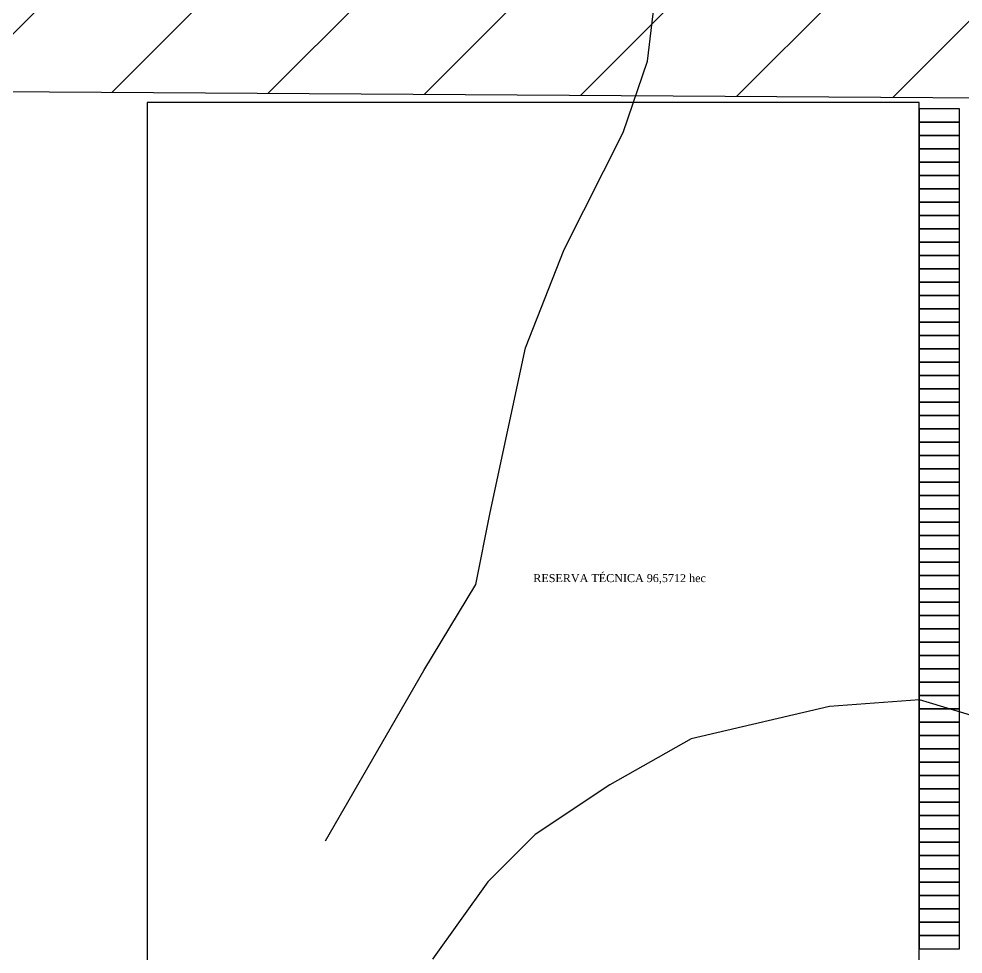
# Model space of a CAD drawing. Extents: x 1140139 to 1163904, y 18967063 to 18979615.
# Drawn here: x 1153110 to 1154172, y 18975579 to 18976631 of the extents above; entities that cross this region are included whole.
import ezdxf
from ezdxf.enums import TextEntityAlignment as Align

# ---------------------------------------------------------------- set-up
doc = ezdxf.new("R2010")
doc.units = 0
doc.header["$MEASUREMENT"] = 0
doc.layers.get('0').update_dxf_attribs({"linetype": 'CONTINUOUS'})
for name, color, linetype in [('LEVEL_1', 19, 'CONTINUOUS'), ('LEVEL_2', 19, 'CONTINUOUS'), ('PENA01', 2, 'CONTINUOUS'), ('QUADRAS', 7, 'CONTINUOUS'), ('TEXT', 7, 'CONTINUOUS'), ('VIEW', 7, 'CONTINUOUS')]:
    doc.layers.add(name, color=color, linetype=linetype)
doc.styles.add('RUASEQUADRAS', font='dutch.ttf')

msp = doc.modelspace()

# ---------------------------------------------------------------- hatches: boundary and pattern name
h = msp.add_hatch()
h.set_pattern_fill('ANSI31', color=3, scale=1000, style=0)
h.paths.add_polyline_path([(1156687.664, 18977119.011), (1156422.982, 18977095.83), (1156480.242, 18977034.026), (1156511.575, 18976988.911), (1156516.996, 18976896.4), (1156540.461, 18976816.41), (1156594.107, 18976719.919), (1156677.576, 18976657.49), (1156774.734, 18976548.401), (1156789.323, 18976525.708), (1157448.958, 18976521.486), (1157448.958, 18977413.726), (1156930.436, 18977204.542)])
h.paths.add_polyline_path([(1156540.461, 18976816.41), (1156516.996, 18976896.4), (1156511.575, 18976988.911), (1156480.242, 18977034.026), (1156422.982, 18977095.83), (1156341.064, 18977111.457), (1156023.477, 18976530.61), (1156789.323, 18976525.708), (1156774.734, 18976548.401), (1156677.576, 18976657.49), (1156594.107, 18976719.919)])
h.paths.add_polyline_path([(1156022.341, 18977202.953), (1155962.383, 18977246.93), (1155831.936, 18977407.801), (1155800.195, 18977333.864), (1155748.013, 18977289.638), (1155687.209, 18977250.127), (1155586.803, 18977209.883), (1155428.748, 18977156.385), (1155389.9, 18977116.062), (1155359.675, 18977071.024), (1155318.071, 18977015.419), (1155277.669, 18976992.737), (1155192.552, 18976949.728), (1155117.827, 18976900.42), (1155791.469, 18976532.095), (1156023.477, 18976530.61), (1156341.064, 18977111.457), (1156265.774, 18977125.819), (1156082.699, 18977169.952)])
h.paths.add_polyline_path([(1155117.827, 18976900.42), (1155192.552, 18976949.728), (1155277.669, 18976992.737), (1155318.071, 18977015.419), (1155359.675, 18977071.024), (1155389.9, 18977116.062), (1155428.748, 18977156.385), (1155586.803, 18977209.883), (1155687.209, 18977250.127), (1155748.013, 18977289.638), (1155800.195, 18977333.864), (1155831.936, 18977407.801), (1155805.36, 18977523.072), (1155808.963, 18977621.842), (1155789.054, 18977739.064), (1155764.387, 18977786.131), (1155724.031, 18977824.987), (1155647.582, 18977838.803), (1155553.489, 18977851.073), (1155476.295, 18977866.154), (1155400.647, 18977901.918), (1155335.224, 18977976.866), (1155241.268, 18978173.751), (1155180.155, 18978246.343), (1155132.731, 18978272.272), (1155080.196, 18978278.611), (1154988.411, 18978233.652), (1154807.6, 18978159.017), (1154739.373, 18978157.144), (1154564.52, 18978185.588), (1154481.405, 18978197.453), (1154412.779, 18978184.605), (1154376.287, 18978148.591), (1154344.107, 18978110.219), (1154267.612, 18978062.498), (1154134.671, 18978034.445), (1153949.029, 18977957.011), (1153680.744, 18977835.06), (1153585.049, 18977803.432), (1153457.661, 18977808.143)])
h.paths.add_polyline_path([(1153457.661, 18977808.143), (1153420.374, 18977809.522), (1153271.788, 18977834.796), (1153124.805, 18977903.969), (1152852.039, 18978081.09), (1152715.171, 18978214.111), (1151788.008, 18978721.053), (1151717.548, 18978662.933), (1151523.756, 18978533.831), (1151505.31, 18978510.337), (1151495.086, 18978471.154), (1151528.776, 18978430.347), (1151593.445, 18978394.988), (1151620.468, 18978352.229), (1151608.689, 18978330.686), (1151574.953, 18978309.955), (1151526.728, 18978313.937), (1151351.475, 18978331.406), (1151295.027, 18978351.075), (1151213.113, 18978395.863), (1151186.09, 18978438.622), (1151131.245, 18978502.19), (1151084.621, 18978550.069), (1151026.619, 18978587.379), (1150986.262, 18978626.234), (1150948.308, 18978730.937), (1150873.507, 18978850.189), (1150810.038, 18978918.472), (1150620.342, 18979022.191), (1150451.045, 18979127.339), (1150337.751, 18979155.705), (1150256.191, 18979149.929), (1150202.053, 18979112.37), (1150092.979, 18979015.301), (1149993.727, 18978946.442), (1149941.053, 18978955.962), (1149941.053, 18976569.542), (1154946.488, 18976537.504), (1154955.463, 18976598.047), (1154993.602, 18976739.497), (1155057.208, 18976855.83), (1155113.702, 18976897.698), (1155117.827, 18976900.42)])
h.paths.add_polyline_path([(1155720.424, 18976532.55), (1155671.252, 18976581.803), (1155636.028, 18976617.085), (1155117.827, 18976900.42), (1155113.702, 18976897.698), (1155057.208, 18976855.83), (1154993.602, 18976739.497), (1154955.463, 18976598.047), (1154946.488, 18976537.504)])
h.paths.add_polyline_path([(1152268.205, 18978871.148), (1152202.827, 18979007.635), (1152181.671, 18979030.396), (1152109.534, 18979041.855), (1152055.797, 18979015.269), (1151987.125, 18978940.884), (1151952.188, 18978887.229), (1151880.76, 18978797.56), (1151788.008, 18978721.053), (1152715.171, 18978214.111), (1152654.566, 18978273.012), (1152446.562, 18978537.852)], flags=17)
h.paths.add_polyline_path([(1152721.502, 18976970.108), (1154341.393, 18976970.108), (1154341.393, 18977039.715), (1152721.502, 18977039.715)], flags=24)

# ---------------------------------------------------------------- linework, layer by layer
for points in [[(1154167.806, 18976514.91), (1154167.806, 18976529.91), (1154122.806, 18976529.91), (1154122.806, 18976514.91)], [(1154167.806, 18976499.91), (1154167.806, 18976514.91), (1154122.806, 18976514.91), (1154122.806, 18976499.91)], [(1154167.806, 18976484.91), (1154167.806, 18976499.91), (1154122.806, 18976499.91), (1154122.806, 18976484.91)], [(1154167.806, 18976469.91), (1154167.806, 18976484.91), (1154122.806, 18976484.91), (1154122.806, 18976469.91)], [(1154167.806, 18976454.91), (1154167.806, 18976469.91), (1154122.806, 18976469.91), (1154122.806, 18976454.91)], [(1154167.806, 18976439.91), (1154167.806, 18976454.91), (1154122.806, 18976454.91), (1154122.806, 18976439.91)], [(1154167.806, 18976424.91), (1154167.806, 18976439.91), (1154122.806, 18976439.91), (1154122.806, 18976424.91)], [(1154167.806, 18976409.91), (1154167.806, 18976424.91), (1154122.806, 18976424.91), (1154122.806, 18976409.91)], [(1154167.806, 18976394.91), (1154167.806, 18976409.91), (1154122.806, 18976409.91), (1154122.806, 18976394.91)], [(1154167.806, 18976379.91), (1154167.806, 18976394.91), (1154122.806, 18976394.91), (1154122.806, 18976379.91)], [(1154167.806, 18976364.91), (1154167.806, 18976379.91), (1154122.806, 18976379.91), (1154122.806, 18976364.91)], [(1154167.806, 18976349.91), (1154167.806, 18976364.91), (1154122.806, 18976364.91), (1154122.806, 18976349.91)], [(1154167.806, 18976334.91), (1154167.806, 18976349.91), (1154122.806, 18976349.91), (1154122.806, 18976334.91)], [(1154167.806, 18976319.91), (1154167.806, 18976334.91), (1154122.806, 18976334.91), (1154122.806, 18976319.91)], [(1154167.806, 18976304.91), (1154167.806, 18976319.91), (1154122.806, 18976319.91), (1154122.806, 18976304.91)], [(1154167.806, 18976289.91), (1154167.806, 18976304.91), (1154122.806, 18976304.91), (1154122.806, 18976289.91)], [(1154167.806, 18976274.91), (1154167.806, 18976289.91), (1154122.806, 18976289.91), (1154122.806, 18976274.91)], [(1154167.806, 18976259.91), (1154167.806, 18976274.91), (1154122.806, 18976274.91), (1154122.806, 18976259.91)], [(1154167.806, 18976244.91), (1154167.806, 18976259.91), (1154122.806, 18976259.91), (1154122.806, 18976244.91)], [(1154167.806, 18976229.91), (1154167.806, 18976244.91), (1154122.806, 18976244.91), (1154122.806, 18976229.91)], [(1154167.806, 18976214.91), (1154167.806, 18976229.91), (1154122.806, 18976229.91), (1154122.806, 18976214.91)], [(1154167.806, 18976199.91), (1154167.806, 18976214.91), (1154122.806, 18976214.91), (1154122.806, 18976199.91)], [(1154167.806, 18976184.91), (1154167.806, 18976199.91), (1154122.806, 18976199.91), (1154122.806, 18976184.91)], [(1154167.806, 18976169.91), (1154167.806, 18976184.91), (1154122.806, 18976184.91), (1154122.806, 18976169.91)], [(1154167.806, 18976154.91), (1154167.806, 18976169.91), (1154122.806, 18976169.91), (1154122.806, 18976154.91)], [(1154167.806, 18976139.91), (1154167.806, 18976154.91), (1154122.806, 18976154.91), (1154122.806, 18976139.91)], [(1154167.806, 18976124.91), (1154167.806, 18976139.91), (1154122.806, 18976139.91), (1154122.806, 18976124.91)], [(1154167.806, 18976109.91), (1154167.806, 18976124.91), (1154122.806, 18976124.91), (1154122.806, 18976109.91)], [(1154167.806, 18976094.91), (1154167.806, 18976109.91), (1154122.806, 18976109.91), (1154122.806, 18976094.91)], [(1154167.806, 18976079.91), (1154167.806, 18976094.91), (1154122.806, 18976094.91), (1154122.806, 18976079.91)], [(1154167.806, 18976064.91), (1154167.806, 18976079.91), (1154122.806, 18976079.91), (1154122.806, 18976064.91)], [(1154167.806, 18976049.91), (1154167.806, 18976064.91), (1154122.806, 18976064.91), (1154122.806, 18976049.91)], [(1154167.806, 18976034.91), (1154167.806, 18976049.91), (1154122.806, 18976049.91), (1154122.806, 18976034.91)], [(1154167.806, 18976019.91), (1154167.806, 18976034.91), (1154122.806, 18976034.91), (1154122.806, 18976019.91)], [(1154167.806, 18976004.91), (1154167.806, 18976019.91), (1154122.806, 18976019.91), (1154122.806, 18976004.91)], [(1154167.806, 18975989.91), (1154167.806, 18976004.91), (1154122.806, 18976004.91), (1154122.806, 18975989.91)], [(1154167.806, 18975974.91), (1154167.806, 18975989.91), (1154122.806, 18975989.91), (1154122.806, 18975974.91)], [(1154167.806, 18975959.91), (1154167.806, 18975974.91), (1154122.806, 18975974.91), (1154122.806, 18975959.91)], [(1154167.806, 18975944.91), (1154167.806, 18975959.91), (1154122.806, 18975959.91), (1154122.806, 18975944.91)], [(1154167.806, 18975929.91), (1154167.806, 18975944.91), (1154122.806, 18975944.91), (1154122.806, 18975929.91)], [(1154167.806, 18975914.91), (1154167.806, 18975929.91), (1154122.806, 18975929.91), (1154122.806, 18975914.91)], [(1154167.806, 18975899.91), (1154167.806, 18975914.91), (1154122.806, 18975914.91), (1154122.806, 18975899.91)], [(1154167.806, 18975884.91), (1154167.806, 18975899.91), (1154122.806, 18975899.91), (1154122.806, 18975884.91)], [(1154167.806, 18975869.91), (1154167.806, 18975884.91), (1154122.806, 18975884.91), (1154122.806, 18975869.91)], [(1154167.806, 18975854.91), (1154167.806, 18975869.91), (1154122.806, 18975869.91), (1154122.806, 18975854.91)], [(1154167.806, 18975839.91), (1154167.806, 18975854.91), (1154122.806, 18975854.91), (1154122.806, 18975839.91)], [(1154167.806, 18975824.91), (1154167.806, 18975839.91), (1154122.806, 18975839.91), (1154122.806, 18975824.91)], [(1154167.806, 18975809.91), (1154167.806, 18975824.91), (1154122.806, 18975824.91), (1154122.806, 18975809.91)], [(1154167.806, 18975794.91), (1154167.806, 18975809.91), (1154122.806, 18975809.91), (1154122.806, 18975794.91)], [(1154167.806, 18975779.91), (1154167.806, 18975794.91), (1154122.806, 18975794.91), (1154122.806, 18975779.91)], [(1154167.806, 18975764.91), (1154167.806, 18975779.91), (1154122.806, 18975779.91), (1154122.806, 18975764.91)], [(1154167.806, 18975749.91), (1154167.806, 18975764.91), (1154122.806, 18975764.91), (1154122.806, 18975749.91)], [(1154167.806, 18975734.91), (1154167.806, 18975749.91), (1154122.806, 18975749.91), (1154122.806, 18975734.91)], [(1154167.806, 18975719.91), (1154167.806, 18975734.91), (1154122.806, 18975734.91), (1154122.806, 18975719.91)], [(1154167.806, 18975704.91), (1154167.806, 18975719.91), (1154122.806, 18975719.91), (1154122.806, 18975704.91)], [(1154167.806, 18975689.91), (1154167.806, 18975704.91), (1154122.806, 18975704.91), (1154122.806, 18975689.91)], [(1154167.806, 18975674.91), (1154167.806, 18975689.91), (1154122.806, 18975689.91), (1154122.806, 18975674.91)], [(1154167.806, 18975659.91), (1154167.806, 18975674.91), (1154122.806, 18975674.91), (1154122.806, 18975659.91)], [(1154167.806, 18975644.91), (1154167.806, 18975659.91), (1154122.806, 18975659.91), (1154122.806, 18975644.91)], [(1154167.806, 18975629.91), (1154167.806, 18975644.91), (1154122.806, 18975644.91), (1154122.806, 18975629.91)], [(1154167.806, 18975614.91), (1154167.806, 18975629.91), (1154122.806, 18975629.91), (1154122.806, 18975614.91)], [(1154167.806, 18975599.91), (1154167.806, 18975614.91), (1154122.806, 18975614.91), (1154122.806, 18975599.91)], [(1154167.806, 18975584.91), (1154167.806, 18975599.91), (1154122.806, 18975599.91), (1154122.806, 18975584.91)]]:
    msp.add_lwpolyline(points, close=True)
at = {"layer": 'LEVEL_1', "color": 5, "linetype": 'Continuous'}
msp.add_lwpolyline([(1153455.207, 18975706.642), (1153565.529, 18975898.172), (1153624.023, 18975994.912), (1153640.16, 18976075.636), (1153679.9, 18976260.984), (1153723.505, 18976371.462), (1153789.868, 18976503.078), (1153816.982, 18976583.395), (1153826.451, 18976662.168), (1153817.921, 18976789.959), (1153834.458, 18976881.657), (1153866.284, 18976970.592), (1153926.781, 18977122.206), (1153949.984, 18977215.855), (1153939.052, 18977277.799), (1153918.697, 18977322.509), (1153886.963, 18977356.65), (1153794.87, 18977423.792), (1153752.558, 18977469.315), (1153717.313, 18977527.762), (1153691.091, 18977592.469), (1153671.536, 18977659.128), (1153642.958, 18977719.527), (1153585.049, 18977803.432)], dxfattribs=at)
at = {"layer": 'LEVEL_2', "color": 7, "linetype": 'Continuous'}
for p, q in [((1154021.736, 18975857.431), (1153866.195, 18975821.313)), ((1154122.928, 18975865.107), (1154021.736, 18975857.431)), ((1154301.832, 18975810.906), (1154122.928, 18975865.107)), ((1153866.195, 18975821.313), (1153774.818, 18975769.499)), ((1153774.818, 18975769.499), (1153690.908, 18975713.602)), ((1153690.908, 18975713.602), (1153637.56, 18975660.381)), ((1153637.56, 18975660.381), (1153575.359, 18975573.228))]:
    msp.add_line(p, q, dxfattribs=at)
at = {"layer": 'PENA01'}
msp.add_lwpolyline([(1154242.81, 18975562.91), (1154122.806, 18975562.91), (1154122.806, 18976537.079), (1153254.492, 18976537.079), (1153254.492, 18975424.91), (1153252.812, 18975409.91), (1153252.812, 18975132.91), (1153129.814, 18975132.91), (1153129.814, 18974992.91), (1152919.196, 18974992.91), (1152919.196, 18975364.91), (1150128.196, 18975364.91)], dxfattribs=at)
at = {"layer": 'QUADRAS'}
msp.add_lwpolyline([(1153254.492, 18975424.91), (1154122.806, 18975424.91), (1154122.806, 18976537.079), (1153254.492, 18976537.079)], close=True, dxfattribs=at)
at = {"layer": 'VIEW'}
msp.add_line((1149941.053, 18976569.542), (1157448.958, 18976521.486), dxfattribs=at)

# ---------------------------------------------------------------- texts
at = {"layer": 'TEXT', "linetype": 'Continuous', "style": 'RUASEQUADRAS'}
msp.add_text('RESERVA TÉCNICA 96,5712 hec', height=9, dxfattribs=at).set_placement((1153688.701, 18975994.782), align=Align.BOTTOM_LEFT)

doc.saveas('drawing.dxf')
